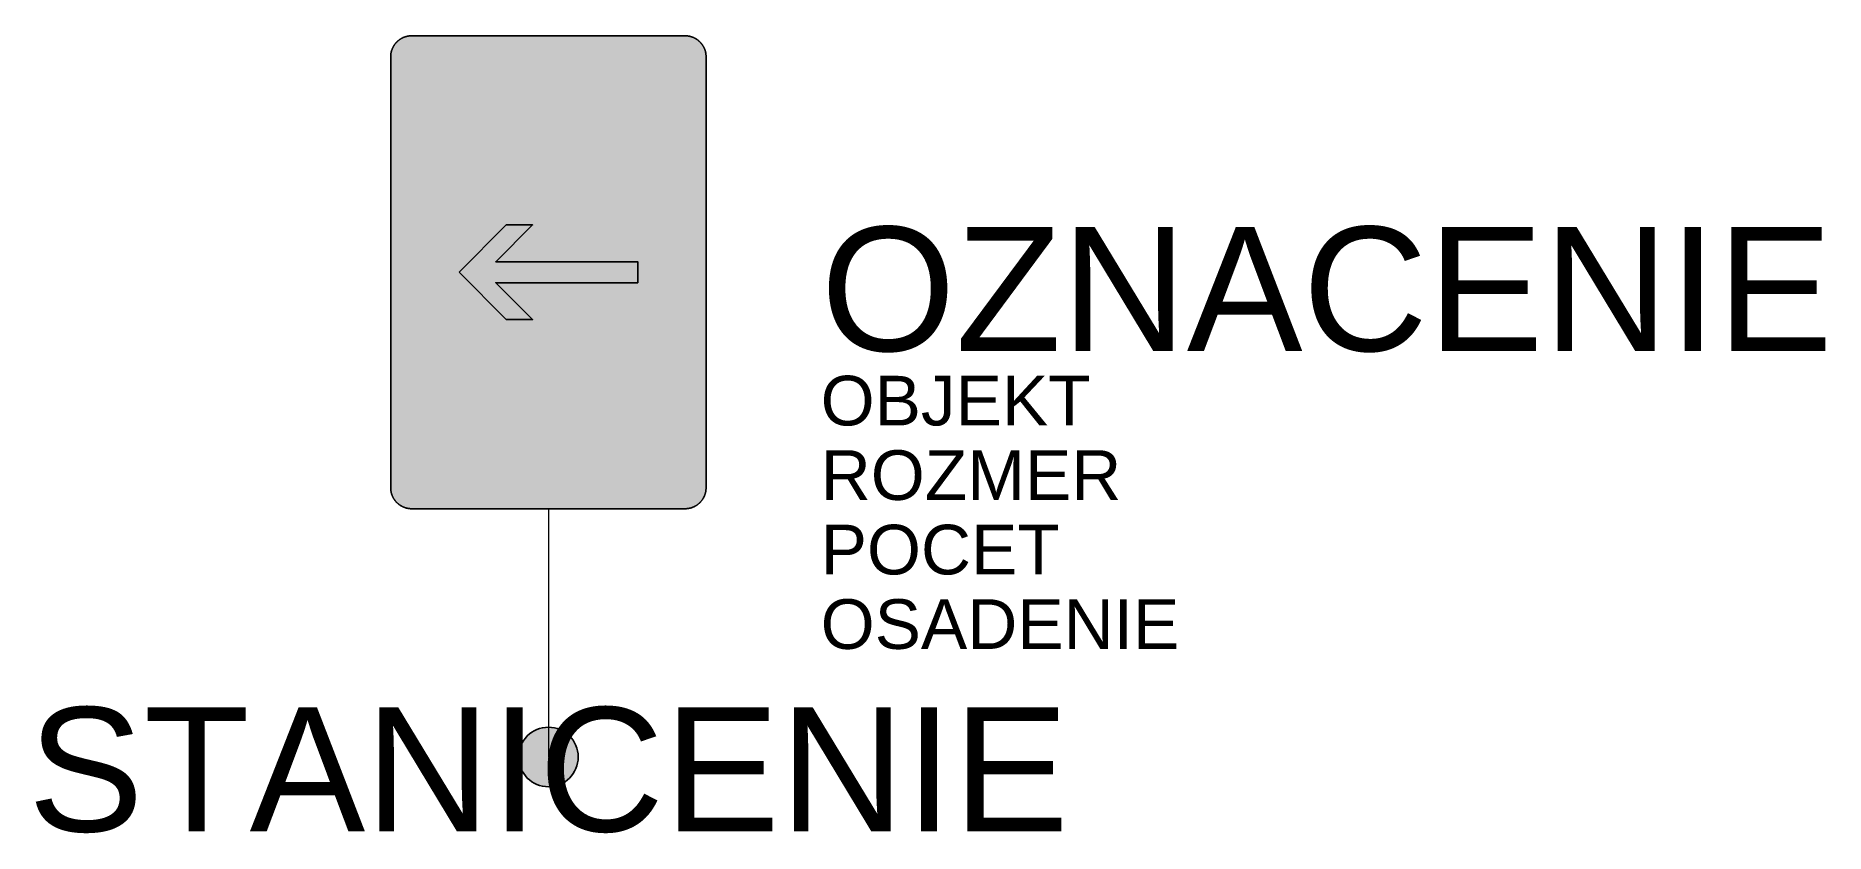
# Model space of a CAD drawing. Header units: metres. Extents: x -10.3 to 25.7, y -1.5 to 14.5.
import ezdxf
from ezdxf.enums import TextEntityAlignment as Align

# ---------------------------------------------------------------- set-up
doc = ezdxf.new("R2010")
doc.units = ezdxf.units.M
doc.layers.get('Defpoints').update_dxf_attribs({"color": 140, "lineweight": 5})
doc.styles.get("Standard").update_dxf_attribs({"font": 'arial.ttf'})

msp = doc.modelspace()

# ---------------------------------------------------------------- hatches: boundary and pattern name
at = {"true_color": 0x828282}
msp.add_hatch(color=8, dxfattribs=at).paths.add_polyline_path([(-2.752, 5), (-2.757, 5), (-2.762, 5), (-2.767, 5), (-2.773, 5), (-2.778, 5.001), (-2.783, 5.001), (-2.788, 5.002), (-2.793, 5.002), (-2.799, 5.003), (-2.804, 5.003), (-2.809, 5.004), (-2.814, 5.005), (-2.819, 5.005), (-2.824, 5.006), (-2.83, 5.007), (-2.835, 5.008), (-2.84, 5.009), (-2.845, 5.01), (-2.85, 5.012), (-2.855, 5.013), (-2.86, 5.014), (-2.865, 5.015), (-2.87, 5.017), (-2.875, 5.018), (-2.88, 5.02), (-2.885, 5.021), (-2.89, 5.023), (-2.894, 5.025), (-2.899, 5.027), (-2.904, 5.028), (-2.909, 5.03), (-2.914, 5.032), (-2.918, 5.034), (-2.923, 5.036), (-2.928, 5.038), (-2.933, 5.041), (-2.937, 5.043), (-2.942, 5.045), (-2.946, 5.047), (-2.951, 5.05), (-2.956, 5.052), (-2.96, 5.055), (-2.965, 5.057), (-2.969, 5.06), (-2.973, 5.063), (-2.978, 5.065), (-2.982, 5.068), (-2.987, 5.071), (-2.991, 5.074), (-2.995, 5.077), (-2.999, 5.08), (-3.004, 5.083), (-3.008, 5.086), (-3.012, 5.089), (-3.016, 5.093), (-3.02, 5.096), (-3.024, 5.099), (-3.028, 5.103), (-3.032, 5.106), (-3.036, 5.109), (-3.04, 5.113), (-3.044, 5.117), (-3.047, 5.12), (-3.051, 5.124), (-3.055, 5.128), (-3.058, 5.131), (-3.062, 5.135), (-3.065, 5.139), (-3.069, 5.143), (-3.072, 5.147), (-3.076, 5.151), (-3.079, 5.155), (-3.082, 5.159), (-3.086, 5.163), (-3.089, 5.167), (-3.092, 5.171), (-3.095, 5.176), (-3.098, 5.18), (-3.101, 5.184), (-3.104, 5.188), (-3.107, 5.193), (-3.109, 5.197), (-3.112, 5.201), (-3.115, 5.206), (-3.118, 5.21), (-3.12, 5.215), (-3.123, 5.219), (-3.125, 5.224), (-3.128, 5.229), (-3.13, 5.233), (-3.132, 5.238), (-3.134, 5.242), (-3.137, 5.247), (-3.139, 5.252), (-3.141, 5.256), (-3.143, 5.261), (-3.145, 5.266), (-3.147, 5.271), (-3.148, 5.276), (-3.15, 5.281), (-3.152, 5.285), (-3.154, 5.29), (-3.155, 5.295), (-3.157, 5.3), (-3.158, 5.305), (-3.16, 5.31), (-3.161, 5.315), (-3.162, 5.32), (-3.164, 5.325), (-3.165, 5.33), (-3.166, 5.335), (-3.167, 5.34), (-3.168, 5.345), (-3.169, 5.351), (-3.17, 5.356), (-3.17, 5.361), (-3.171, 5.366), (-3.172, 5.371), (-3.172, 5.376), (-3.173, 5.381), (-3.173, 5.387), (-3.174, 5.392), (-3.174, 5.397), (-3.174, 5.402), (-3.175, 5.408), (-3.175, 5.413), (-3.175, 5.418), (-3.175, 5.423), (-3.175, 14.102), (-3.175, 14.107), (-3.175, 14.112), (-3.175, 14.117), (-3.174, 14.123), (-3.174, 14.128), (-3.174, 14.133), (-3.173, 14.138), (-3.173, 14.143), (-3.172, 14.149), (-3.172, 14.154), (-3.171, 14.159), (-3.17, 14.164), (-3.17, 14.169), (-3.169, 14.174), (-3.168, 14.18), (-3.167, 14.185), (-3.166, 14.19), (-3.165, 14.195), (-3.164, 14.2), (-3.162, 14.205), (-3.161, 14.21), (-3.16, 14.215), (-3.158, 14.22), (-3.157, 14.225), (-3.155, 14.23), (-3.154, 14.235), (-3.152, 14.239), (-3.15, 14.244), (-3.148, 14.249), (-3.147, 14.254), (-3.145, 14.259), (-3.143, 14.264), (-3.141, 14.268), (-3.139, 14.273), (-3.137, 14.278), (-3.134, 14.282), (-3.132, 14.287), (-3.13, 14.292), (-3.128, 14.296), (-3.125, 14.301), (-3.123, 14.305), (-3.12, 14.31), (-3.118, 14.315), (-3.115, 14.319), (-3.112, 14.323), (-3.109, 14.328), (-3.107, 14.332), (-3.104, 14.336), (-3.101, 14.341), (-3.098, 14.345), (-3.095, 14.349), (-3.092, 14.353), (-3.089, 14.358), (-3.086, 14.362), (-3.082, 14.366), (-3.079, 14.37), (-3.076, 14.374), (-3.072, 14.378), (-3.069, 14.382), (-3.065, 14.386), (-3.062, 14.39), (-3.058, 14.393), (-3.055, 14.397), (-3.051, 14.401), (-3.047, 14.405), (-3.044, 14.408), (-3.04, 14.412), (-3.036, 14.415), (-3.032, 14.419), (-3.028, 14.422), (-3.024, 14.426), (-3.02, 14.429), (-3.016, 14.432), (-3.012, 14.436), (-3.008, 14.439), (-3.004, 14.442), (-2.999, 14.445), (-2.995, 14.448), (-2.991, 14.451), (-2.987, 14.454), (-2.982, 14.457), (-2.978, 14.459), (-2.973, 14.462), (-2.969, 14.465), (-2.965, 14.468), (-2.96, 14.47), (-2.956, 14.473), (-2.951, 14.475), (-2.946, 14.478), (-2.942, 14.48), (-2.937, 14.482), (-2.933, 14.484), (-2.928, 14.487), (-2.923, 14.489), (-2.918, 14.491), (-2.914, 14.493), (-2.909, 14.495), (-2.904, 14.497), (-2.899, 14.498), (-2.894, 14.5), (-2.89, 14.502), (-2.885, 14.504), (-2.88, 14.505), (-2.875, 14.507), (-2.87, 14.508), (-2.865, 14.51), (-2.86, 14.511), (-2.855, 14.512), (-2.85, 14.513), (-2.845, 14.515), (-2.84, 14.516), (-2.835, 14.517), (-2.83, 14.518), (-2.824, 14.519), (-2.819, 14.52), (-2.814, 14.52), (-2.809, 14.521), (-2.804, 14.522), (-2.799, 14.522), (-2.793, 14.523), (-2.788, 14.523), (-2.783, 14.524), (-2.778, 14.524), (-2.773, 14.524), (-2.767, 14.525), (-2.762, 14.525), (-2.757, 14.525), (-2.752, 14.525), (2.752, 14.525), (2.757, 14.525), (2.762, 14.525), (2.767, 14.525), (2.773, 14.524), (2.778, 14.524), (2.783, 14.524), (2.788, 14.523), (2.793, 14.523), (2.799, 14.522), (2.804, 14.522), (2.809, 14.521), (2.814, 14.52), (2.819, 14.52), (2.824, 14.519), (2.83, 14.518), (2.835, 14.517), (2.84, 14.516), (2.845, 14.515), (2.85, 14.513), (2.855, 14.512), (2.86, 14.511), (2.865, 14.51), (2.87, 14.508), (2.875, 14.507), (2.88, 14.505), (2.885, 14.504), (2.89, 14.502), (2.894, 14.5), (2.899, 14.498), (2.904, 14.497), (2.909, 14.495), (2.914, 14.493), (2.918, 14.491), (2.923, 14.489), (2.928, 14.487), (2.933, 14.484), (2.937, 14.482), (2.942, 14.48), (2.946, 14.478), (2.951, 14.475), (2.956, 14.473), (2.96, 14.47), (2.965, 14.468), (2.969, 14.465), (2.973, 14.462), (2.978, 14.459), (2.982, 14.457), (2.987, 14.454), (2.991, 14.451), (2.995, 14.448), (2.999, 14.445), (3.003, 14.442), (3.008, 14.439), (3.012, 14.436), (3.016, 14.432), (3.02, 14.429), (3.024, 14.426), (3.028, 14.422), (3.032, 14.419), (3.036, 14.415), (3.04, 14.412), (3.044, 14.408), (3.047, 14.405), (3.051, 14.401), (3.055, 14.397), (3.058, 14.393), (3.062, 14.39), (3.065, 14.386), (3.069, 14.382), (3.072, 14.378), (3.076, 14.374), (3.079, 14.37), (3.082, 14.366), (3.086, 14.362), (3.089, 14.358), (3.092, 14.353), (3.095, 14.349), (3.098, 14.345), (3.101, 14.341), (3.104, 14.336), (3.107, 14.332), (3.109, 14.328), (3.112, 14.323), (3.115, 14.319), (3.118, 14.315), (3.12, 14.31), (3.123, 14.305), (3.125, 14.301), (3.128, 14.296), (3.13, 14.292), (3.132, 14.287), (3.134, 14.282), (3.137, 14.278), (3.139, 14.273), (3.141, 14.268), (3.143, 14.264), (3.145, 14.259), (3.147, 14.254), (3.148, 14.249), (3.15, 14.244), (3.152, 14.239), (3.154, 14.235), (3.155, 14.23), (3.157, 14.225), (3.158, 14.22), (3.16, 14.215), (3.161, 14.21), (3.162, 14.205), (3.163, 14.2), (3.165, 14.195), (3.166, 14.19), (3.167, 14.185), (3.168, 14.18), (3.169, 14.174), (3.17, 14.169), (3.17, 14.164), (3.171, 14.159), (3.172, 14.154), (3.172, 14.149), (3.173, 14.143), (3.173, 14.138), (3.174, 14.133), (3.174, 14.128), (3.174, 14.123), (3.175, 14.117), (3.175, 14.112), (3.175, 14.107), (3.175, 14.102), (3.175, 5.423), (3.175, 5.418), (3.175, 5.413), (3.175, 5.408), (3.174, 5.402), (3.174, 5.397), (3.174, 5.392), (3.173, 5.387), (3.173, 5.381), (3.172, 5.376), (3.172, 5.371), (3.171, 5.366), (3.17, 5.361), (3.17, 5.356), (3.169, 5.351), (3.168, 5.345), (3.167, 5.34), (3.166, 5.335), (3.165, 5.33), (3.163, 5.325), (3.162, 5.32), (3.161, 5.315), (3.16, 5.31), (3.158, 5.305), (3.157, 5.3), (3.155, 5.295), (3.154, 5.29), (3.152, 5.285), (3.15, 5.281), (3.148, 5.276), (3.147, 5.271), (3.145, 5.266), (3.143, 5.261), (3.141, 5.256), (3.139, 5.252), (3.137, 5.247), (3.134, 5.242), (3.132, 5.238), (3.13, 5.233), (3.128, 5.229), (3.125, 5.224), (3.123, 5.219), (3.12, 5.215), (3.118, 5.21), (3.115, 5.206), (3.112, 5.201), (3.109, 5.197), (3.107, 5.193), (3.104, 5.188), (3.101, 5.184), (3.098, 5.18), (3.095, 5.176), (3.092, 5.171), (3.089, 5.167), (3.086, 5.163), (3.082, 5.159), (3.079, 5.155), (3.076, 5.151), (3.072, 5.147), (3.069, 5.143), (3.065, 5.139), (3.062, 5.135), (3.058, 5.131), (3.055, 5.128), (3.051, 5.124), (3.047, 5.12), (3.044, 5.117), (3.04, 5.113), (3.036, 5.109), (3.032, 5.106), (3.028, 5.103), (3.024, 5.099), (3.02, 5.096), (3.016, 5.093), (3.012, 5.089), (3.008, 5.086), (3.003, 5.083), (2.999, 5.08), (2.995, 5.077), (2.991, 5.074), (2.987, 5.071), (2.982, 5.068), (2.978, 5.065), (2.973, 5.063), (2.969, 5.06), (2.965, 5.057), (2.96, 5.055), (2.956, 5.052), (2.951, 5.05), (2.946, 5.047), (2.942, 5.045), (2.937, 5.043), (2.933, 5.041), (2.928, 5.038), (2.923, 5.036), (2.918, 5.034), (2.914, 5.032), (2.909, 5.03), (2.904, 5.028), (2.899, 5.027), (2.894, 5.025), (2.89, 5.023), (2.885, 5.021), (2.88, 5.02), (2.875, 5.018), (2.87, 5.017), (2.865, 5.015), (2.86, 5.014), (2.855, 5.013), (2.85, 5.012), (2.845, 5.01), (2.84, 5.009), (2.835, 5.008), (2.83, 5.007), (2.824, 5.006), (2.819, 5.005), (2.814, 5.005), (2.809, 5.004), (2.804, 5.003), (2.799, 5.003), (2.793, 5.002), (2.788, 5.002), (2.783, 5.001), (2.778, 5.001), (2.773, 5), (2.767, 5), (2.762, 5), (2.757, 5), (2.752, 5)])
at = {"true_color": 0x9b9b9b}
h = msp.add_hatch(color=253, dxfattribs=at)
h.paths.add_polyline_path([(-2.752, 5.106), (-2.76, 5.106), (-2.768, 5.106), (-2.776, 5.107), (-2.784, 5.107), (-2.792, 5.108), (-2.8, 5.109), (-2.808, 5.111), (-2.816, 5.112), (-2.823, 5.114), (-2.831, 5.116), (-2.839, 5.118), (-2.846, 5.12), (-2.854, 5.122), (-2.861, 5.125), (-2.868, 5.128), (-2.875, 5.131), (-2.882, 5.134), (-2.889, 5.137), (-2.896, 5.141), (-2.903, 5.144), (-2.91, 5.148), (-2.916, 5.152), (-2.923, 5.156), (-2.929, 5.16), (-2.935, 5.164), (-2.942, 5.169), (-2.948, 5.174), (-2.954, 5.178), (-2.959, 5.183), (-2.965, 5.188), (-2.971, 5.193), (-2.976, 5.199), (-2.981, 5.204), (-2.987, 5.21), (-2.992, 5.215), (-2.997, 5.221), (-3.001, 5.227), (-3.006, 5.233), (-3.011, 5.239), (-3.015, 5.246), (-3.019, 5.252), (-3.023, 5.259), (-3.027, 5.265), (-3.031, 5.272), (-3.034, 5.279), (-3.038, 5.286), (-3.041, 5.293), (-3.044, 5.3), (-3.047, 5.307), (-3.05, 5.314), (-3.053, 5.321), (-3.055, 5.329), (-3.057, 5.336), (-3.059, 5.344), (-3.061, 5.352), (-3.063, 5.359), (-3.064, 5.367), (-3.066, 5.375), (-3.067, 5.383), (-3.068, 5.391), (-3.068, 5.399), (-3.069, 5.407), (-3.069, 5.415), (-3.069, 5.423), (-3.069, 14.102), (-3.069, 14.11), (-3.069, 14.118), (-3.068, 14.126), (-3.068, 14.134), (-3.067, 14.142), (-3.066, 14.15), (-3.064, 14.158), (-3.063, 14.166), (-3.061, 14.173), (-3.059, 14.181), (-3.057, 14.189), (-3.055, 14.196), (-3.053, 14.203), (-3.05, 14.211), (-3.047, 14.218), (-3.044, 14.225), (-3.041, 14.232), (-3.038, 14.239), (-3.034, 14.246), (-3.031, 14.253), (-3.027, 14.26), (-3.023, 14.266), (-3.019, 14.273), (-3.015, 14.279), (-3.011, 14.285), (-3.006, 14.292), (-3.001, 14.298), (-2.997, 14.304), (-2.992, 14.309), (-2.987, 14.315), (-2.981, 14.321), (-2.976, 14.326), (-2.971, 14.331), (-2.965, 14.337), (-2.959, 14.342), (-2.954, 14.347), (-2.948, 14.351), (-2.942, 14.356), (-2.935, 14.361), (-2.929, 14.365), (-2.923, 14.369), (-2.916, 14.373), (-2.91, 14.377), (-2.903, 14.381), (-2.896, 14.384), (-2.889, 14.388), (-2.882, 14.391), (-2.875, 14.394), (-2.868, 14.397), (-2.861, 14.4), (-2.854, 14.402), (-2.846, 14.405), (-2.839, 14.407), (-2.831, 14.409), (-2.823, 14.411), (-2.816, 14.413), (-2.808, 14.414), (-2.8, 14.415), (-2.792, 14.417), (-2.784, 14.417), (-2.776, 14.418), (-2.768, 14.419), (-2.76, 14.419), (-2.752, 14.419), (2.752, 14.419), (2.76, 14.419), (2.768, 14.419), (2.776, 14.418), (2.784, 14.417), (2.792, 14.417), (2.8, 14.415), (2.808, 14.414), (2.816, 14.413), (2.823, 14.411), (2.831, 14.409), (2.839, 14.407), (2.846, 14.405), (2.853, 14.402), (2.861, 14.4), (2.868, 14.397), (2.875, 14.394), (2.882, 14.391), (2.889, 14.388), (2.896, 14.384), (2.903, 14.381), (2.91, 14.377), (2.916, 14.373), (2.923, 14.369), (2.929, 14.365), (2.935, 14.361), (2.942, 14.356), (2.948, 14.351), (2.954, 14.347), (2.959, 14.342), (2.965, 14.337), (2.971, 14.331), (2.976, 14.326), (2.981, 14.321), (2.987, 14.315), (2.992, 14.309), (2.997, 14.304), (3.001, 14.298), (3.006, 14.292), (3.011, 14.285), (3.015, 14.279), (3.019, 14.273), (3.023, 14.266), (3.027, 14.26), (3.031, 14.253), (3.034, 14.246), (3.038, 14.239), (3.041, 14.232), (3.044, 14.225), (3.047, 14.218), (3.05, 14.211), (3.052, 14.203), (3.055, 14.196), (3.057, 14.189), (3.059, 14.181), (3.061, 14.173), (3.063, 14.166), (3.064, 14.158), (3.066, 14.15), (3.067, 14.142), (3.068, 14.134), (3.068, 14.126), (3.069, 14.118), (3.069, 14.11), (3.069, 14.102), (3.069, 5.423), (3.069, 5.415), (3.069, 5.407), (3.068, 5.399), (3.068, 5.391), (3.067, 5.383), (3.066, 5.375), (3.064, 5.367), (3.063, 5.359), (3.061, 5.352), (3.059, 5.344), (3.057, 5.336), (3.055, 5.329), (3.052, 5.321), (3.05, 5.314), (3.047, 5.307), (3.044, 5.3), (3.041, 5.293), (3.038, 5.286), (3.034, 5.279), (3.031, 5.272), (3.027, 5.265), (3.023, 5.259), (3.019, 5.252), (3.015, 5.246), (3.011, 5.239), (3.006, 5.233), (3.001, 5.227), (2.997, 5.221), (2.992, 5.215), (2.987, 5.21), (2.981, 5.204), (2.976, 5.199), (2.971, 5.193), (2.965, 5.188), (2.959, 5.183), (2.954, 5.178), (2.948, 5.174), (2.942, 5.169), (2.935, 5.164), (2.929, 5.16), (2.923, 5.156), (2.916, 5.152), (2.91, 5.148), (2.903, 5.144), (2.896, 5.141), (2.889, 5.137), (2.882, 5.134), (2.875, 5.131), (2.868, 5.128), (2.861, 5.125), (2.853, 5.122), (2.846, 5.12), (2.839, 5.118), (2.831, 5.116), (2.823, 5.114), (2.816, 5.112), (2.808, 5.111), (2.8, 5.109), (2.792, 5.108), (2.784, 5.107), (2.776, 5.107), (2.768, 5.106), (2.76, 5.106), (2.752, 5.106)])
h.paths.add_polyline_path([(-2.752, 5.265), (-2.756, 5.265), (-2.76, 5.265), (-2.764, 5.265), (-2.768, 5.265), (-2.772, 5.266), (-2.776, 5.266), (-2.78, 5.267), (-2.784, 5.268), (-2.788, 5.269), (-2.791, 5.27), (-2.795, 5.271), (-2.799, 5.272), (-2.803, 5.273), (-2.806, 5.274), (-2.81, 5.276), (-2.813, 5.277), (-2.817, 5.279), (-2.82, 5.28), (-2.824, 5.282), (-2.827, 5.284), (-2.831, 5.286), (-2.834, 5.288), (-2.837, 5.29), (-2.84, 5.292), (-2.844, 5.294), (-2.847, 5.296), (-2.85, 5.298), (-2.853, 5.301), (-2.856, 5.303), (-2.858, 5.306), (-2.861, 5.308), (-2.864, 5.311), (-2.867, 5.314), (-2.869, 5.317), (-2.872, 5.319), (-2.874, 5.322), (-2.877, 5.325), (-2.879, 5.328), (-2.881, 5.331), (-2.883, 5.335), (-2.885, 5.338), (-2.887, 5.341), (-2.889, 5.344), (-2.891, 5.348), (-2.893, 5.351), (-2.895, 5.354), (-2.896, 5.358), (-2.898, 5.361), (-2.899, 5.365), (-2.901, 5.369), (-2.902, 5.372), (-2.903, 5.376), (-2.904, 5.38), (-2.905, 5.384), (-2.906, 5.387), (-2.907, 5.391), (-2.908, 5.395), (-2.909, 5.399), (-2.909, 5.403), (-2.91, 5.407), (-2.91, 5.411), (-2.91, 5.415), (-2.91, 5.419), (-2.91, 5.423), (-2.91, 14.102), (-2.91, 14.106), (-2.91, 14.11), (-2.91, 14.114), (-2.91, 14.118), (-2.909, 14.122), (-2.909, 14.126), (-2.908, 14.13), (-2.907, 14.134), (-2.906, 14.137), (-2.905, 14.141), (-2.904, 14.145), (-2.903, 14.149), (-2.902, 14.153), (-2.901, 14.156), (-2.899, 14.16), (-2.898, 14.163), (-2.896, 14.167), (-2.895, 14.17), (-2.893, 14.174), (-2.891, 14.177), (-2.889, 14.181), (-2.887, 14.184), (-2.885, 14.187), (-2.883, 14.19), (-2.881, 14.194), (-2.879, 14.197), (-2.877, 14.2), (-2.874, 14.203), (-2.872, 14.205), (-2.869, 14.208), (-2.867, 14.211), (-2.864, 14.214), (-2.861, 14.217), (-2.858, 14.219), (-2.856, 14.222), (-2.853, 14.224), (-2.85, 14.227), (-2.847, 14.229), (-2.844, 14.231), (-2.84, 14.233), (-2.837, 14.235), (-2.834, 14.237), (-2.831, 14.239), (-2.827, 14.241), (-2.824, 14.243), (-2.82, 14.245), (-2.817, 14.246), (-2.813, 14.248), (-2.81, 14.249), (-2.806, 14.251), (-2.803, 14.252), (-2.799, 14.253), (-2.795, 14.254), (-2.791, 14.255), (-2.788, 14.256), (-2.784, 14.257), (-2.78, 14.258), (-2.776, 14.259), (-2.772, 14.259), (-2.768, 14.26), (-2.764, 14.26), (-2.76, 14.26), (-2.756, 14.26), (-2.752, 14.26), (2.752, 14.26), (2.756, 14.26), (2.76, 14.26), (2.764, 14.26), (2.768, 14.26), (2.772, 14.259), (2.776, 14.259), (2.78, 14.258), (2.784, 14.257), (2.787, 14.256), (2.791, 14.255), (2.795, 14.254), (2.799, 14.253), (2.803, 14.252), (2.806, 14.251), (2.81, 14.249), (2.813, 14.248), (2.817, 14.246), (2.82, 14.245), (2.824, 14.243), (2.827, 14.241), (2.831, 14.239), (2.834, 14.237), (2.837, 14.235), (2.84, 14.233), (2.844, 14.231), (2.847, 14.229), (2.85, 14.227), (2.853, 14.224), (2.856, 14.222), (2.858, 14.219), (2.861, 14.217), (2.864, 14.214), (2.867, 14.211), (2.869, 14.208), (2.872, 14.205), (2.874, 14.203), (2.877, 14.2), (2.879, 14.197), (2.881, 14.194), (2.883, 14.19), (2.885, 14.187), (2.887, 14.184), (2.889, 14.181), (2.891, 14.177), (2.893, 14.174), (2.895, 14.17), (2.896, 14.167), (2.898, 14.163), (2.899, 14.16), (2.901, 14.156), (2.902, 14.153), (2.903, 14.149), (2.904, 14.145), (2.905, 14.141), (2.906, 14.137), (2.907, 14.134), (2.908, 14.13), (2.909, 14.126), (2.909, 14.122), (2.91, 14.118), (2.91, 14.114), (2.91, 14.11), (2.91, 14.106), (2.91, 14.102), (2.91, 5.423), (2.91, 5.419), (2.91, 5.415), (2.91, 5.411), (2.91, 5.407), (2.909, 5.403), (2.909, 5.399), (2.908, 5.395), (2.907, 5.391), (2.906, 5.387), (2.905, 5.384), (2.904, 5.38), (2.903, 5.376), (2.902, 5.372), (2.901, 5.369), (2.899, 5.365), (2.898, 5.361), (2.896, 5.358), (2.895, 5.354), (2.893, 5.351), (2.891, 5.348), (2.889, 5.344), (2.887, 5.341), (2.885, 5.338), (2.883, 5.335), (2.881, 5.331), (2.879, 5.328), (2.877, 5.325), (2.874, 5.322), (2.872, 5.319), (2.869, 5.317), (2.867, 5.314), (2.864, 5.311), (2.861, 5.308), (2.858, 5.306), (2.856, 5.303), (2.853, 5.301), (2.85, 5.298), (2.847, 5.296), (2.844, 5.294), (2.84, 5.292), (2.837, 5.29), (2.834, 5.288), (2.831, 5.286), (2.827, 5.284), (2.824, 5.282), (2.82, 5.28), (2.817, 5.279), (2.813, 5.277), (2.81, 5.276), (2.806, 5.274), (2.803, 5.273), (2.799, 5.272), (2.795, 5.271), (2.791, 5.27), (2.787, 5.269), (2.784, 5.268), (2.78, 5.267), (2.776, 5.266), (2.772, 5.266), (2.768, 5.265), (2.764, 5.265), (2.76, 5.265), (2.756, 5.265), (2.752, 5.265)], flags=16)
msp.add_hatch(color=253, dxfattribs=at).paths.add_polyline_path([(-1.799, 9.763), (-0.847, 10.715), (-0.317, 10.715), (-1.058, 9.974), (1.799, 9.974), (1.799, 9.551), (-1.058, 9.551), (-0.317, 8.81), (-0.847, 8.81)])
h = msp.add_hatch(color=0)
h.dxf.hatch_style = 1
h.paths.add_polyline_path([(0.6, 0, 1), (-0.6, 0, 1)])

# ---------------------------------------------------------------- linework, layer by layer
at = {"lineweight": 9}
msp.add_line((0, 5), (0, 2.5), dxfattribs=at)
at = {"color": 0, "lineweight": 9}
msp.add_line((0, 2.5), (0, 0), dxfattribs=at)
at = {"color": 8, "true_color": 0x828282}
msp.add_lwpolyline([(-2.752, 5), (-2.757, 5), (-2.762, 5), (-2.767, 5), (-2.773, 5), (-2.778, 5.001), (-2.783, 5.001), (-2.788, 5.002), (-2.793, 5.002), (-2.799, 5.003), (-2.804, 5.003), (-2.809, 5.004), (-2.814, 5.005), (-2.819, 5.005), (-2.824, 5.006), (-2.83, 5.007), (-2.835, 5.008), (-2.84, 5.009), (-2.845, 5.01), (-2.85, 5.012), (-2.855, 5.013), (-2.86, 5.014), (-2.865, 5.015), (-2.87, 5.017), (-2.875, 5.018), (-2.88, 5.02), (-2.885, 5.021), (-2.89, 5.023), (-2.894, 5.025), (-2.899, 5.027), (-2.904, 5.028), (-2.909, 5.03), (-2.914, 5.032), (-2.918, 5.034), (-2.923, 5.036), (-2.928, 5.038), (-2.933, 5.041), (-2.937, 5.043), (-2.942, 5.045), (-2.946, 5.047), (-2.951, 5.05), (-2.956, 5.052), (-2.96, 5.055), (-2.965, 5.057), (-2.969, 5.06), (-2.973, 5.063), (-2.978, 5.065), (-2.982, 5.068), (-2.987, 5.071), (-2.991, 5.074), (-2.995, 5.077), (-2.999, 5.08), (-3.004, 5.083), (-3.008, 5.086), (-3.012, 5.089), (-3.016, 5.093), (-3.02, 5.096), (-3.024, 5.099), (-3.028, 5.103), (-3.032, 5.106), (-3.036, 5.109), (-3.04, 5.113), (-3.044, 5.117), (-3.047, 5.12), (-3.051, 5.124), (-3.055, 5.128), (-3.058, 5.131), (-3.062, 5.135), (-3.065, 5.139), (-3.069, 5.143), (-3.072, 5.147), (-3.076, 5.151), (-3.079, 5.155), (-3.082, 5.159), (-3.086, 5.163), (-3.089, 5.167), (-3.092, 5.171), (-3.095, 5.176), (-3.098, 5.18), (-3.101, 5.184), (-3.104, 5.188), (-3.107, 5.193), (-3.109, 5.197), (-3.112, 5.201), (-3.115, 5.206), (-3.118, 5.21), (-3.12, 5.215), (-3.123, 5.219), (-3.125, 5.224), (-3.128, 5.229), (-3.13, 5.233), (-3.132, 5.238), (-3.134, 5.242), (-3.137, 5.247), (-3.139, 5.252), (-3.141, 5.256), (-3.143, 5.261), (-3.145, 5.266), (-3.147, 5.271), (-3.148, 5.276), (-3.15, 5.281), (-3.152, 5.285), (-3.154, 5.29), (-3.155, 5.295), (-3.157, 5.3), (-3.158, 5.305), (-3.16, 5.31), (-3.161, 5.315), (-3.162, 5.32), (-3.164, 5.325), (-3.165, 5.33), (-3.166, 5.335), (-3.167, 5.34), (-3.168, 5.345), (-3.169, 5.351), (-3.17, 5.356), (-3.17, 5.361), (-3.171, 5.366), (-3.172, 5.371), (-3.172, 5.376), (-3.173, 5.381), (-3.173, 5.387), (-3.174, 5.392), (-3.174, 5.397), (-3.174, 5.402), (-3.175, 5.408), (-3.175, 5.413), (-3.175, 5.418), (-3.175, 5.423), (-3.175, 14.102), (-3.175, 14.107), (-3.175, 14.112), (-3.175, 14.117), (-3.174, 14.123), (-3.174, 14.128), (-3.174, 14.133), (-3.173, 14.138), (-3.173, 14.143), (-3.172, 14.149), (-3.172, 14.154), (-3.171, 14.159), (-3.17, 14.164), (-3.17, 14.169), (-3.169, 14.174), (-3.168, 14.18), (-3.167, 14.185), (-3.166, 14.19), (-3.165, 14.195), (-3.164, 14.2), (-3.162, 14.205), (-3.161, 14.21), (-3.16, 14.215), (-3.158, 14.22), (-3.157, 14.225), (-3.155, 14.23), (-3.154, 14.235), (-3.152, 14.239), (-3.15, 14.244), (-3.148, 14.249), (-3.147, 14.254), (-3.145, 14.259), (-3.143, 14.264), (-3.141, 14.268), (-3.139, 14.273), (-3.137, 14.278), (-3.134, 14.282), (-3.132, 14.287), (-3.13, 14.292), (-3.128, 14.296), (-3.125, 14.301), (-3.123, 14.305), (-3.12, 14.31), (-3.118, 14.315), (-3.115, 14.319), (-3.112, 14.323), (-3.109, 14.328), (-3.107, 14.332), (-3.104, 14.336), (-3.101, 14.341), (-3.098, 14.345), (-3.095, 14.349), (-3.092, 14.353), (-3.089, 14.358), (-3.086, 14.362), (-3.082, 14.366), (-3.079, 14.37), (-3.076, 14.374), (-3.072, 14.378), (-3.069, 14.382), (-3.065, 14.386), (-3.062, 14.39), (-3.058, 14.393), (-3.055, 14.397), (-3.051, 14.401), (-3.047, 14.405), (-3.044, 14.408), (-3.04, 14.412), (-3.036, 14.415), (-3.032, 14.419), (-3.028, 14.422), (-3.024, 14.426), (-3.02, 14.429), (-3.016, 14.432), (-3.012, 14.436), (-3.008, 14.439), (-3.004, 14.442), (-2.999, 14.445), (-2.995, 14.448), (-2.991, 14.451), (-2.987, 14.454), (-2.982, 14.457), (-2.978, 14.459), (-2.973, 14.462), (-2.969, 14.465), (-2.965, 14.468), (-2.96, 14.47), (-2.956, 14.473), (-2.951, 14.475), (-2.946, 14.478), (-2.942, 14.48), (-2.937, 14.482), (-2.933, 14.484), (-2.928, 14.487), (-2.923, 14.489), (-2.918, 14.491), (-2.914, 14.493), (-2.909, 14.495), (-2.904, 14.497), (-2.899, 14.498), (-2.894, 14.5), (-2.89, 14.502), (-2.885, 14.504), (-2.88, 14.505), (-2.875, 14.507), (-2.87, 14.508), (-2.865, 14.51), (-2.86, 14.511), (-2.855, 14.512), (-2.85, 14.513), (-2.845, 14.515), (-2.84, 14.516), (-2.835, 14.517), (-2.83, 14.518), (-2.824, 14.519), (-2.819, 14.52), (-2.814, 14.52), (-2.809, 14.521), (-2.804, 14.522), (-2.799, 14.522), (-2.793, 14.523), (-2.788, 14.523), (-2.783, 14.524), (-2.778, 14.524), (-2.773, 14.524), (-2.767, 14.525), (-2.762, 14.525), (-2.757, 14.525), (-2.752, 14.525), (2.752, 14.525), (2.757, 14.525), (2.762, 14.525), (2.767, 14.525), (2.773, 14.524), (2.778, 14.524), (2.783, 14.524), (2.788, 14.523), (2.793, 14.523), (2.799, 14.522), (2.804, 14.522), (2.809, 14.521), (2.814, 14.52), (2.819, 14.52), (2.824, 14.519), (2.83, 14.518), (2.835, 14.517), (2.84, 14.516), (2.845, 14.515), (2.85, 14.513), (2.855, 14.512), (2.86, 14.511), (2.865, 14.51), (2.87, 14.508), (2.875, 14.507), (2.88, 14.505), (2.885, 14.504), (2.89, 14.502), (2.894, 14.5), (2.899, 14.498), (2.904, 14.497), (2.909, 14.495), (2.914, 14.493), (2.918, 14.491), (2.923, 14.489), (2.928, 14.487), (2.933, 14.484), (2.937, 14.482), (2.942, 14.48), (2.946, 14.478), (2.951, 14.475), (2.956, 14.473), (2.96, 14.47), (2.965, 14.468), (2.969, 14.465), (2.973, 14.462), (2.978, 14.459), (2.982, 14.457), (2.987, 14.454), (2.991, 14.451), (2.995, 14.448), (2.999, 14.445), (3.003, 14.442), (3.008, 14.439), (3.012, 14.436), (3.016, 14.432), (3.02, 14.429), (3.024, 14.426), (3.028, 14.422), (3.032, 14.419), (3.036, 14.415), (3.04, 14.412), (3.044, 14.408), (3.047, 14.405), (3.051, 14.401), (3.055, 14.397), (3.058, 14.393), (3.062, 14.39), (3.065, 14.386), (3.069, 14.382), (3.072, 14.378), (3.076, 14.374), (3.079, 14.37), (3.082, 14.366), (3.086, 14.362), (3.089, 14.358), (3.092, 14.353), (3.095, 14.349), (3.098, 14.345), (3.101, 14.341), (3.104, 14.336), (3.107, 14.332), (3.109, 14.328), (3.112, 14.323), (3.115, 14.319), (3.118, 14.315), (3.12, 14.31), (3.123, 14.305), (3.125, 14.301), (3.128, 14.296), (3.13, 14.292), (3.132, 14.287), (3.134, 14.282), (3.137, 14.278), (3.139, 14.273), (3.141, 14.268), (3.143, 14.264), (3.145, 14.259), (3.147, 14.254), (3.148, 14.249), (3.15, 14.244), (3.152, 14.239), (3.154, 14.235), (3.155, 14.23), (3.157, 14.225), (3.158, 14.22), (3.16, 14.215), (3.161, 14.21), (3.162, 14.205), (3.163, 14.2), (3.165, 14.195), (3.166, 14.19), (3.167, 14.185), (3.168, 14.18), (3.169, 14.174), (3.17, 14.169), (3.17, 14.164), (3.171, 14.159), (3.172, 14.154), (3.172, 14.149), (3.173, 14.143), (3.173, 14.138), (3.174, 14.133), (3.174, 14.128), (3.174, 14.123), (3.175, 14.117), (3.175, 14.112), (3.175, 14.107), (3.175, 14.102), (3.175, 5.423), (3.175, 5.418), (3.175, 5.413), (3.175, 5.408), (3.174, 5.402), (3.174, 5.397), (3.174, 5.392), (3.173, 5.387), (3.173, 5.381), (3.172, 5.376), (3.172, 5.371), (3.171, 5.366), (3.17, 5.361), (3.17, 5.356), (3.169, 5.351), (3.168, 5.345), (3.167, 5.34), (3.166, 5.335), (3.165, 5.33), (3.163, 5.325), (3.162, 5.32), (3.161, 5.315), (3.16, 5.31), (3.158, 5.305), (3.157, 5.3), (3.155, 5.295), (3.154, 5.29), (3.152, 5.285), (3.15, 5.281), (3.148, 5.276), (3.147, 5.271), (3.145, 5.266), (3.143, 5.261), (3.141, 5.256), (3.139, 5.252), (3.137, 5.247), (3.134, 5.242), (3.132, 5.238), (3.13, 5.233), (3.128, 5.229), (3.125, 5.224), (3.123, 5.219), (3.12, 5.215), (3.118, 5.21), (3.115, 5.206), (3.112, 5.201), (3.109, 5.197), (3.107, 5.193), (3.104, 5.188), (3.101, 5.184), (3.098, 5.18), (3.095, 5.176), (3.092, 5.171), (3.089, 5.167), (3.086, 5.163), (3.082, 5.159), (3.079, 5.155), (3.076, 5.151), (3.072, 5.147), (3.069, 5.143), (3.065, 5.139), (3.062, 5.135), (3.058, 5.131), (3.055, 5.128), (3.051, 5.124), (3.047, 5.12), (3.044, 5.117), (3.04, 5.113), (3.036, 5.109), (3.032, 5.106), (3.028, 5.103), (3.024, 5.099), (3.02, 5.096), (3.016, 5.093), (3.012, 5.089), (3.008, 5.086), (3.003, 5.083), (2.999, 5.08), (2.995, 5.077), (2.991, 5.074), (2.987, 5.071), (2.982, 5.068), (2.978, 5.065), (2.973, 5.063), (2.969, 5.06), (2.965, 5.057), (2.96, 5.055), (2.956, 5.052), (2.951, 5.05), (2.946, 5.047), (2.942, 5.045), (2.937, 5.043), (2.933, 5.041), (2.928, 5.038), (2.923, 5.036), (2.918, 5.034), (2.914, 5.032), (2.909, 5.03), (2.904, 5.028), (2.899, 5.027), (2.894, 5.025), (2.89, 5.023), (2.885, 5.021), (2.88, 5.02), (2.875, 5.018), (2.87, 5.017), (2.865, 5.015), (2.86, 5.014), (2.855, 5.013), (2.85, 5.012), (2.845, 5.01), (2.84, 5.009), (2.835, 5.008), (2.83, 5.007), (2.824, 5.006), (2.819, 5.005), (2.814, 5.005), (2.809, 5.004), (2.804, 5.003), (2.799, 5.003), (2.793, 5.002), (2.788, 5.002), (2.783, 5.001), (2.778, 5.001), (2.773, 5), (2.767, 5), (2.762, 5), (2.757, 5), (2.752, 5), (-2.752, 5)], dxfattribs=at)
at = {"color": 253, "true_color": 0x9b9b9b}
msp.add_lwpolyline([(-1.799, 9.763), (-0.847, 10.715), (-0.317, 10.715), (-1.058, 9.974), (1.799, 9.974), (1.799, 9.551), (-1.058, 9.551), (-0.317, 8.81), (-0.847, 8.81), (-1.799, 9.763)], dxfattribs=at)
at = {"color": 0}
msp.add_circle((0, 0), 0.6, dxfattribs=at)

# ---------------------------------------------------------------- texts
msp.add_attdef('OZNACENIE', (5.482, 8.177), '394-LOOKVIDITELNOST', height=2.5)
msp.add_attdef('STANICENIE', text='', height=2.5).set_placement((0, 1), align=Align.TOP_CENTER)
at = {"layer": 'Defpoints'}
for tag, p, s in [('OBJEKT', (5.482, 6.677), 'Jestvujúci'), ('ROZMER', (5.482, 5.177), '630x420/900x600/1260x840'), ('POCET', (5.482, 3.677), ''), ('OSADENIE', (5.482, 2.177), '')]:
    msp.add_attdef(tag, p, s, height=1, dxfattribs=at)

doc.saveas('drawing.dxf')
